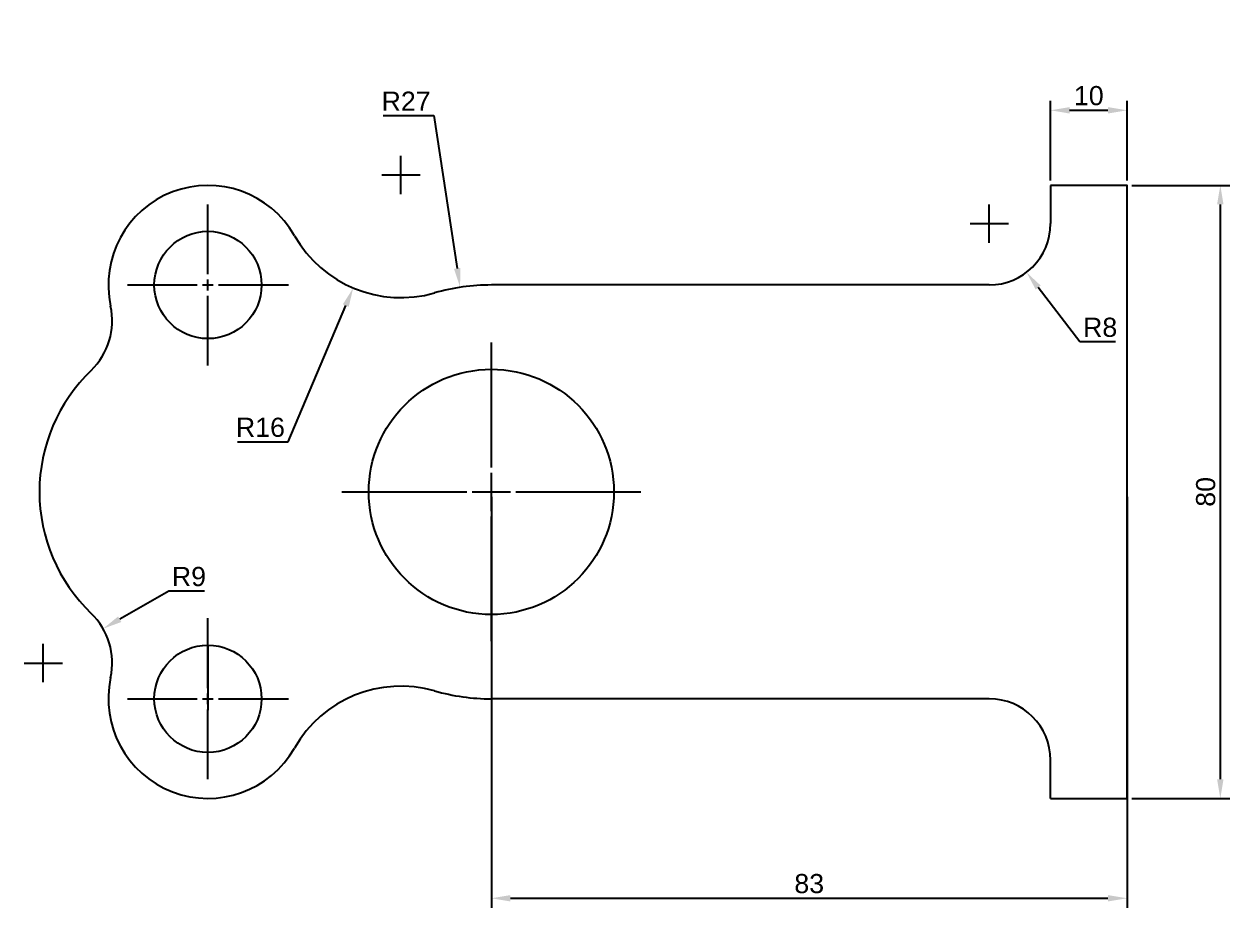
# Model space of a CAD drawing. Header units: inches. Extents: x 3868 to 10301, y 1982 to 2304.
# Drawn here: x 6103.9 to 6261.3, y 2135.6 to 2250.9 of the extents above; entities that cross this region are included whole.
import ezdxf

# ---------------------------------------------------------------- set-up
doc = ezdxf.new("R2010")
doc.units = ezdxf.units.IN
doc.linetypes.add('CENTER2', pattern=[28.575, 19.05, -3.175, 3.175, -3.175])
doc.styles.get("Standard").update_dxf_attribs({"font": 'arial.ttf'})
doc.dimstyles.new('ISO-25', dxfattribs={"dimtxt": 2.5, "dimasz": 2.5, "dimexe": 1.25, "dimexo": 0.625, "dimtad": 1, "dimtoh": 1, "dimtxsty": 'Standard', "dimcen": 2.5, "dimadec": 0, "dimazin": 0, "dimtfac": 1, "dimtofl": 0, "dimtmove": 0, "dimatfit": 3, "dimfxl": 1, "dimarcsym": 0})

# ---------------------------------------------------------------- blocks, each defined once
blk = doc.blocks.new('*U46')
at = {"color": 0, "linetype": 'CENTER2', "transparency": 16777216}
for p, q in [((0, 3.2), (0, 19.5)), ((-19.5, 0), (-3.2, 0)), ((3.2, 0), (19.5, 0)), ((0, -19.5), (0, -3.2))]:
    blk.add_line(p, q, dxfattribs=at)
at = {"color": 0, "linetype": 'Continuous', "transparency": 16777216}
for p, q in [((0, -1.6), (0, 1.6)), ((-1.6, 0), (1.6, 0))]:
    blk.add_line(p, q, dxfattribs=at)
blk = doc.blocks.new('*U47')
at = {"color": 0, "linetype": 'CENTER2', "transparency": 16777216}
for p, q in [((0, 1.4), (0, 10.5)), ((-10.5, 0), (-1.4, 0)), ((1.4, 0), (10.5, 0)), ((0, -10.5), (0, -1.4))]:
    blk.add_line(p, q, dxfattribs=at)
at = {"color": 0, "linetype": 'Continuous', "transparency": 16777216}
for p, q in [((-0.7, 0), (0.7, 0)), ((0, -0.7), (0, 0.7))]:
    blk.add_line(p, q, dxfattribs=at)
blk = doc.blocks.new('*U48')
at = {"color": 0, "linetype": 'CENTER2', "transparency": 16777216}
for p, q in [((0, 1.4), (0, 10.5)), ((-10.5, 0), (-1.4, 0)), ((1.4, 0), (10.5, 0)), ((0, -10.5), (0, -1.4))]:
    blk.add_line(p, q, dxfattribs=at)
at = {"color": 0, "linetype": 'Continuous', "transparency": 16777216}
for p, q in [((-0.7, 0), (0.7, 0)), ((0, -0.7), (0, 0.7))]:
    blk.add_line(p, q, dxfattribs=at)
blk = doc.blocks.new('*D49')
at = {"color": 0, "lineweight": -2, "transparency": 16777216}
for p, q in [((6237.85, 2230.49), (6237.85, 2240.91)), ((6247.85, 2230.49), (6247.85, 2240.91)), ((6240.35, 2239.66), (6245.35, 2239.66))]:
    blk.add_line(p, q, dxfattribs=at)
at = {"color": 0, "transparency": 16777216}
for points in [[(6240.35, 2240.08), (6240.35, 2239.24), (6237.85, 2239.66)], [(6245.35, 2240.08), (6245.35, 2239.24), (6247.85, 2239.66)]]:
    blk.add_solid(points, dxfattribs=at)
at = {"layer": 'Defpoints', "color": 0, "transparency": 16777216}
for p in [(6247.85, 2239.66), (6237.85, 2229.87), (6247.85, 2229.87)]:
    blk.add_point(p, dxfattribs=at)
at = {"color": 0, "transparency": 16777216, "insert": (6242.85, 2241.56), "char_height": 2.5, "attachment_point": 5}
blk.add_mtext('10', dxfattribs=at)
blk = doc.blocks.new('*D50')
at = {"color": 0, "lineweight": -2, "transparency": 16777216}
for p, q in [((6248.48, 2229.87), (6261.27, 2229.87)), ((6260.02, 2227.37), (6260.02, 2152.37)), ((6248.48, 2149.87), (6261.27, 2149.87))]:
    blk.add_line(p, q, dxfattribs=at)
at = {"color": 0, "transparency": 16777216}
for points in [[(6259.6, 2227.37), (6260.44, 2227.37), (6260.02, 2229.87)], [(6259.6, 2152.37), (6260.44, 2152.37), (6260.02, 2149.87)]]:
    blk.add_solid(points, dxfattribs=at)
at = {"layer": 'Defpoints', "color": 0, "transparency": 16777216}
for p in [(6247.85, 2229.87), (6247.85, 2149.87), (6260.02, 2149.87)]:
    blk.add_point(p, dxfattribs=at)
at = {"color": 0, "transparency": 16777216, "insert": (6258.12, 2189.87), "char_height": 2.5, "attachment_point": 5, "rotation": 90}
blk.add_mtext('80', dxfattribs=at)
blk = doc.blocks.new('*D51')
at = {"color": 0, "lineweight": -2, "transparency": 16777216}
for p, q in [((6122.73, 2176.91), (6116.33, 2173.25)), ((6127.39, 2176.91), (6122.73, 2176.91)), ((6106.35, 2165.03), (6106.35, 2170.03)), ((6103.85, 2167.53), (6108.85, 2167.53))]:
    blk.add_line(p, q, dxfattribs=at)
at = {"color": 0, "transparency": 16777216}
blk.add_solid([(6116.12, 2173.61), (6116.54, 2172.89), (6114.16, 2172.01)], dxfattribs=at)
at = {"layer": 'Defpoints', "color": 0, "transparency": 16777216}
for p in [(6114.16, 2172.01), (6106.35, 2167.53)]:
    blk.add_point(p, dxfattribs=at)
at = {"color": 0, "transparency": 16777216, "insert": (6125.37, 2178.81), "char_height": 2.5, "attachment_point": 5}
blk.add_mtext('R9', dxfattribs=at)
blk = doc.blocks.new('*D52')
at = {"color": 0, "lineweight": -2, "transparency": 16777216}
for p, q in [((6150.74, 2238.97), (6157.34, 2238.97)), ((6157.34, 2238.97), (6160.39, 2219.03)), ((6164.85, 2187.37), (6164.85, 2192.37)), ((6162.35, 2189.87), (6167.35, 2189.87))]:
    blk.add_line(p, q, dxfattribs=at)
at = {"color": 0, "transparency": 16777216}
blk.add_solid([(6160.8, 2219.09), (6159.98, 2218.97), (6160.77, 2216.56)], dxfattribs=at)
at = {"layer": 'Defpoints', "color": 0, "transparency": 16777216}
for p in [(6160.77, 2216.56), (6164.85, 2189.87)]:
    blk.add_point(p, dxfattribs=at)
at = {"color": 0, "transparency": 16777216, "insert": (6153.72, 2240.85), "char_height": 2.5, "attachment_point": 5}
blk.add_mtext('R27', dxfattribs=at)
blk = doc.blocks.new('*D53')
at = {"color": 0, "lineweight": -2, "transparency": 16777216}
for p, q in [((6153.05, 2228.72), (6153.05, 2233.72)), ((6150.55, 2231.22), (6155.55, 2231.22)), ((6138.31, 2196.38), (6145.84, 2214.18)), ((6131.72, 2196.38), (6138.31, 2196.38))]:
    blk.add_line(p, q, dxfattribs=at)
at = {"color": 0, "transparency": 16777216}
blk.add_solid([(6145.46, 2214.34), (6146.23, 2214.02), (6146.82, 2216.48)], dxfattribs=at)
at = {"layer": 'Defpoints', "color": 0, "transparency": 16777216}
for p in [(6153.05, 2231.22), (6146.82, 2216.48)]:
    blk.add_point(p, dxfattribs=at)
at = {"color": 0, "transparency": 16777216, "insert": (6134.7, 2198.28), "char_height": 2.5, "attachment_point": 5}
blk.add_mtext('R16', dxfattribs=at)
blk = doc.blocks.new('*D54')
at = {"color": 0, "lineweight": -2, "transparency": 16777216}
for p, q in [((6229.85, 2222.37), (6229.85, 2227.37)), ((6227.35, 2224.87), (6232.35, 2224.87)), ((6241.68, 2209.43), (6236.24, 2216.53)), ((6246.34, 2209.43), (6241.68, 2209.43))]:
    blk.add_line(p, q, dxfattribs=at)
at = {"color": 0, "transparency": 16777216}
blk.add_solid([(6236.57, 2216.79), (6235.91, 2216.28), (6234.72, 2218.52)], dxfattribs=at)
at = {"layer": 'Defpoints', "color": 0, "transparency": 16777216}
for p in [(6229.85, 2224.87), (6234.72, 2218.52)]:
    blk.add_point(p, dxfattribs=at)
at = {"color": 0, "transparency": 16777216, "insert": (6244.33, 2211.33), "char_height": 2.5, "attachment_point": 5}
blk.add_mtext('R8', dxfattribs=at)
blk = doc.blocks.new('*D55')
at = {"color": 0, "lineweight": -2, "transparency": 16777216}
for p, q in [((6164.85, 2189.24), (6164.85, 2135.59)), ((6247.85, 2189.24), (6247.85, 2135.59)), ((6167.35, 2136.84), (6245.35, 2136.84))]:
    blk.add_line(p, q, dxfattribs=at)
at = {"color": 0, "transparency": 16777216}
for points in [[(6167.35, 2137.25), (6167.35, 2136.42), (6164.85, 2136.84)], [(6245.35, 2137.25), (6245.35, 2136.42), (6247.85, 2136.84)]]:
    blk.add_solid(points, dxfattribs=at)
at = {"layer": 'Defpoints', "color": 0, "transparency": 16777216}
for p in [(6164.85, 2189.87), (6247.85, 2189.87), (6247.85, 2136.84)]:
    blk.add_point(p, dxfattribs=at)
at = {"color": 0, "transparency": 16777216, "insert": (6206.35, 2138.74), "char_height": 2.5, "attachment_point": 5}
blk.add_mtext('83', dxfattribs=at)

msp = doc.modelspace()

# ---------------------------------------------------------------- linework, layer by layer
at = {"color": 7}
for p, q in [((6237.85, 2229.868), (6237.85, 2224.868)), ((6229.85, 2216.868), (6164.85, 2216.868)), ((6127.85, 2169.868), (6127.85, 2161.368)), ((6229.85, 2162.868), (6164.85, 2162.868)), ((6237.85, 2149.868), (6237.85, 2154.868))]:
    msp.add_line(p, q, dxfattribs=at)
msp.add_lwpolyline([(6237.85, 2149.868), (6247.85, 2149.868), (6247.85, 2229.868), (6237.85, 2229.868)], dxfattribs=at)
for centre, radius in [((6127.85, 2216.868), 7), ((6164.85, 2189.868), 16), ((6127.85, 2162.868), 7)]:
    msp.add_circle(centre, radius, dxfattribs=at)
for centre, radius, start, end in [((6152.888, 2233.722), 17.184, 214.29625, 214.29625), ((6127.85, 2216.868), 13, 29.65732, 192.24669), ((6229.85, 2224.868), 8, 270, 0), ((6153.051, 2231.217), 16, 209.65732, 285.92597), ((6164.85, 2189.868), 27, 90, 105.92597), ((6106.351, 2212.201), 9, 313.91, 12.24669), ((6127.85, 2189.868), 22, 133.91, 226.09), ((6106.351, 2167.534), 9, 347.75331, 46.09), ((6127.85, 2162.868), 13, 167.75331, 330.34268), ((6153.051, 2148.518), 16, 74.07403, 150.34268), ((6164.85, 2189.868), 27, 254.07403, 270), ((6229.85, 2154.868), 8, 0, 90)]:
    msp.add_arc(centre, radius, start, end, dxfattribs=at)

# ---------------------------------------------------------------- block references
at = {"color": 7, "linetype": 'CENTER2'}
for name, p in [('*U47', (6127.85, 2216.868)), ('*U46', (6164.85, 2189.868)), ('*U48', (6127.85, 2162.868))]:
    msp.add_blockref(name, p, dxfattribs=at)

# ---------------------------------------------------------------- dimensions: what is measured, and where the dimension line sits
at = {"color": 240, "true_color": 0xed1f24}
for center, mpoint, picture, middle in [((6164.85, 2189.868), (6160.766, 2216.557), '*D52', (6153.725, 2238.972)), ((6153.051, 2231.217), (6146.818, 2216.481), '*D53', (6134.702, 2196.377)), ((6229.85, 2224.868), (6234.717, 2218.518), '*D54', (6244.327, 2209.43)), ((6106.351, 2167.534), (6114.161, 2172.006), '*D51', (6125.37, 2176.911))]:
    dim = msp.add_radius_dim(center=center, mpoint=mpoint, dimstyle='ISO-25', dxfattribs=at)
    dim.commit()
    dim.dimension.update_dxf_attribs({"geometry": picture, "text_midpoint": middle, "dimtype": 164})
for base, p1, p2, picture, middle in [((6247.85, 2239.659), (6237.85, 2229.868), (6247.85, 2229.868), '*D49', (6242.85, 2241.56)), ((6247.85, 2136.835), (6164.85, 2189.868), (6247.85, 2189.868), '*D55', (6206.35, 2138.737))]:
    dim = msp.add_linear_dim(base=base, p1=p1, p2=p2, dimstyle='ISO-25', dxfattribs=at)
    dim.commit()
    dim.dimension.update_dxf_attribs({"geometry": picture, "text_midpoint": middle})
dim = msp.add_linear_dim(base=(6260.02, 2149.868), p1=(6247.85, 2229.868), p2=(6247.85, 2149.868), angle=90, dimstyle='ISO-25', dxfattribs=at)
dim.commit()
dim.dimension.update_dxf_attribs({"geometry": '*D50', "text_midpoint": (6258.118, 2189.868)})

doc.saveas('drawing.dxf')
